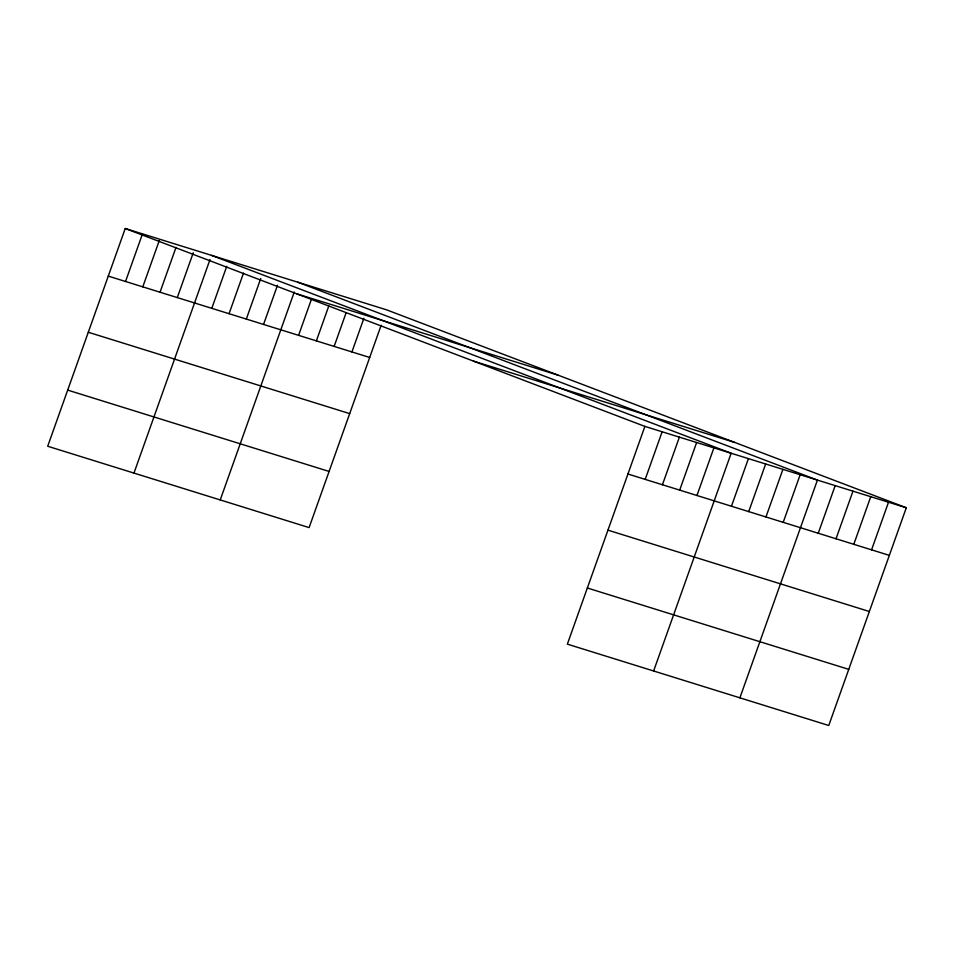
<?xml version="1.0" encoding="UTF-8"?>
<svg xmlns="http://www.w3.org/2000/svg" width="954" height="954" viewBox="0 0 954 954"><rect width="100%" height="100%" fill="white"/><g stroke="black" fill="none" stroke-linecap="round" stroke-linejoin="round"><path stroke-width="1.43" d="M906.3 507.755L644.892 426.402L567.356 644.141L828.764 725.493L906.3 507.755L386.644 309.859L125.236 228.507L47.7 446.245L309.108 527.598L381.159 325.266M125.534 281.478L142.492 233.873M142.79 286.856L159.246 240.647M160.033 292.222L176.001 247.408M177.289 297.588L193.245 252.786M133.965 473.089L209.999 259.548M211.8 308.333L226.754 266.321M229.055 313.699L243.508 273.094M246.311 319.065L260.764 278.461M263.554 324.443L277.519 285.234M220.231 499.932L294.273 291.996M298.59 335.343L311.553 298.936M316.37 340.876L328.832 305.864M334.138 346.409L346.111 312.793M351.919 351.943L363.879 318.326M645.19 479.385L662.136 431.768M662.434 484.751L679.391 437.147M679.689 490.117L696.647 442.513M696.945 495.496L713.902 447.879M653.621 670.984L731.158 453.245L211.502 255.35M731.456 506.228L748.401 458.624M748.711 511.606L765.657 463.99M765.955 516.973L782.912 469.356M783.21 522.339L800.167 474.722M739.887 697.839L817.423 480.101L297.767 282.193M818.246 533.238L835.191 485.634M836.014 538.771L852.971 491.167M853.794 544.305L870.752 496.7M871.574 549.838L888.52 502.221M296.718 293.808L558.138 375.172M473.399 361.089L734.818 442.453M108.279 276.111L369.699 357.476M627.935 474.019L889.343 555.371M88.293 332.254L349.701 413.619M607.936 530.15L869.356 611.514M67.686 390.103L329.106 471.455M587.342 587.998L848.762 669.362M125.236 228.507L644.892 426.402"/></g></svg>
